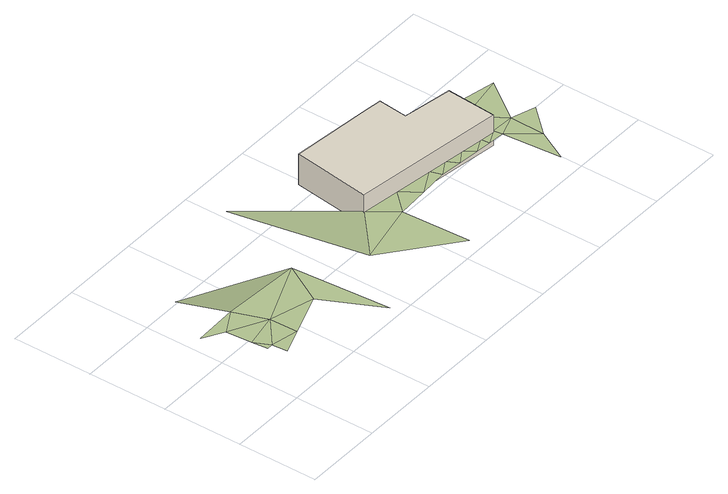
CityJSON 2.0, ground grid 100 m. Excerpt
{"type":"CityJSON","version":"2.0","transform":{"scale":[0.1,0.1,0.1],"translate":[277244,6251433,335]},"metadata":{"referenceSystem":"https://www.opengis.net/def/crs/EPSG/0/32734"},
"CityObjects":{
"building1":{"type":"Building","attributes":{"address":"19 Walmer Road Woodstock 7915 Cape Town","building":"semidetached_house","building:levels":1,"building_height":4.1,"roof_height":24.53,"ground_height":20.43,"plus_code":"4FRW3C9W+QHM"},"geometry":[{"type":"Solid","lod":"1","boundaries":[[[[0,1,2,3]],[[1,4,5,2]],[[4,6,7,5]],[[6,8,9,7]],[[8,10,11,9]],[[10,12,13,11]],[[12,0,3,13]],[[3,2,5,7,9,11,13]],[[12,10,8,6,4,1,0]]]]}]},
"terrain1":{"type":"TINRelief","geometry":[{"type":"CompositeSurface","lod":"1","boundaries":[[[14,15,16]],[[17,18,19]],[[14,20,21]],[[22,15,14]],[[22,17,15]],[[14,21,22]],[[18,17,22]],[[22,21,23]],[[24,18,22]],[[18,24,25]],[[22,23,24]],[[26,24,23]],[[27,28,29]],[[29,30,31]],[[27,29,31]],[[31,32,27]],[[31,33,32]],[[33,34,32]],[[33,35,34]],[[35,36,34]],[[36,35,37]],[[37,38,36]],[[38,37,39]],[[39,40,38]],[[40,39,41]],[[41,42,40]],[[42,41,43]],[[44,45,43]],[[46,42,43]],[[46,43,45]],[[42,46,47]],[[48,46,45]],[[47,49,50]],[[47,46,49]]]}]}
},
"vertices":[
[2938,2206,2],[2801,1230,2],[2801,1230,412],[2938,2206,412],[4724,963,2],[4724,963,412],[4771,1594,2],[4771,1594,412],[4148,1702,2],[4148,1702,412],[4188,2068,2],[4188,2068,412],[4001,2094,2],[4001,2094,412],
[379,621,192],[286,815,192],[300,616,192],[261,1140,192],[565,1312,192],[9,1289,192],[394,422,192],[726,547,192],[713,901,192],[1272,744,192],[1554,1250,192],[535,2027,4],[1638,4,192],[2801,1230,190],[2109,2538,2],[2231,719,190],[3078,39,190],[3037,896,190],[3282,1163,190],[3437,922,190],[3762,1097,190],[3806,946,190],[4003,1063,190],[4073,921,190],[4243,1030,190],[4341,896,190],[4526,991,190],[4540,877,190],[4724,963,194],[4739,858,194],[4806,125,194],[5007,513,194],[5015,951,194],[4753,1362,194],[5315,854,194],[5387,1467,194],[4770,1594,194]
]}
